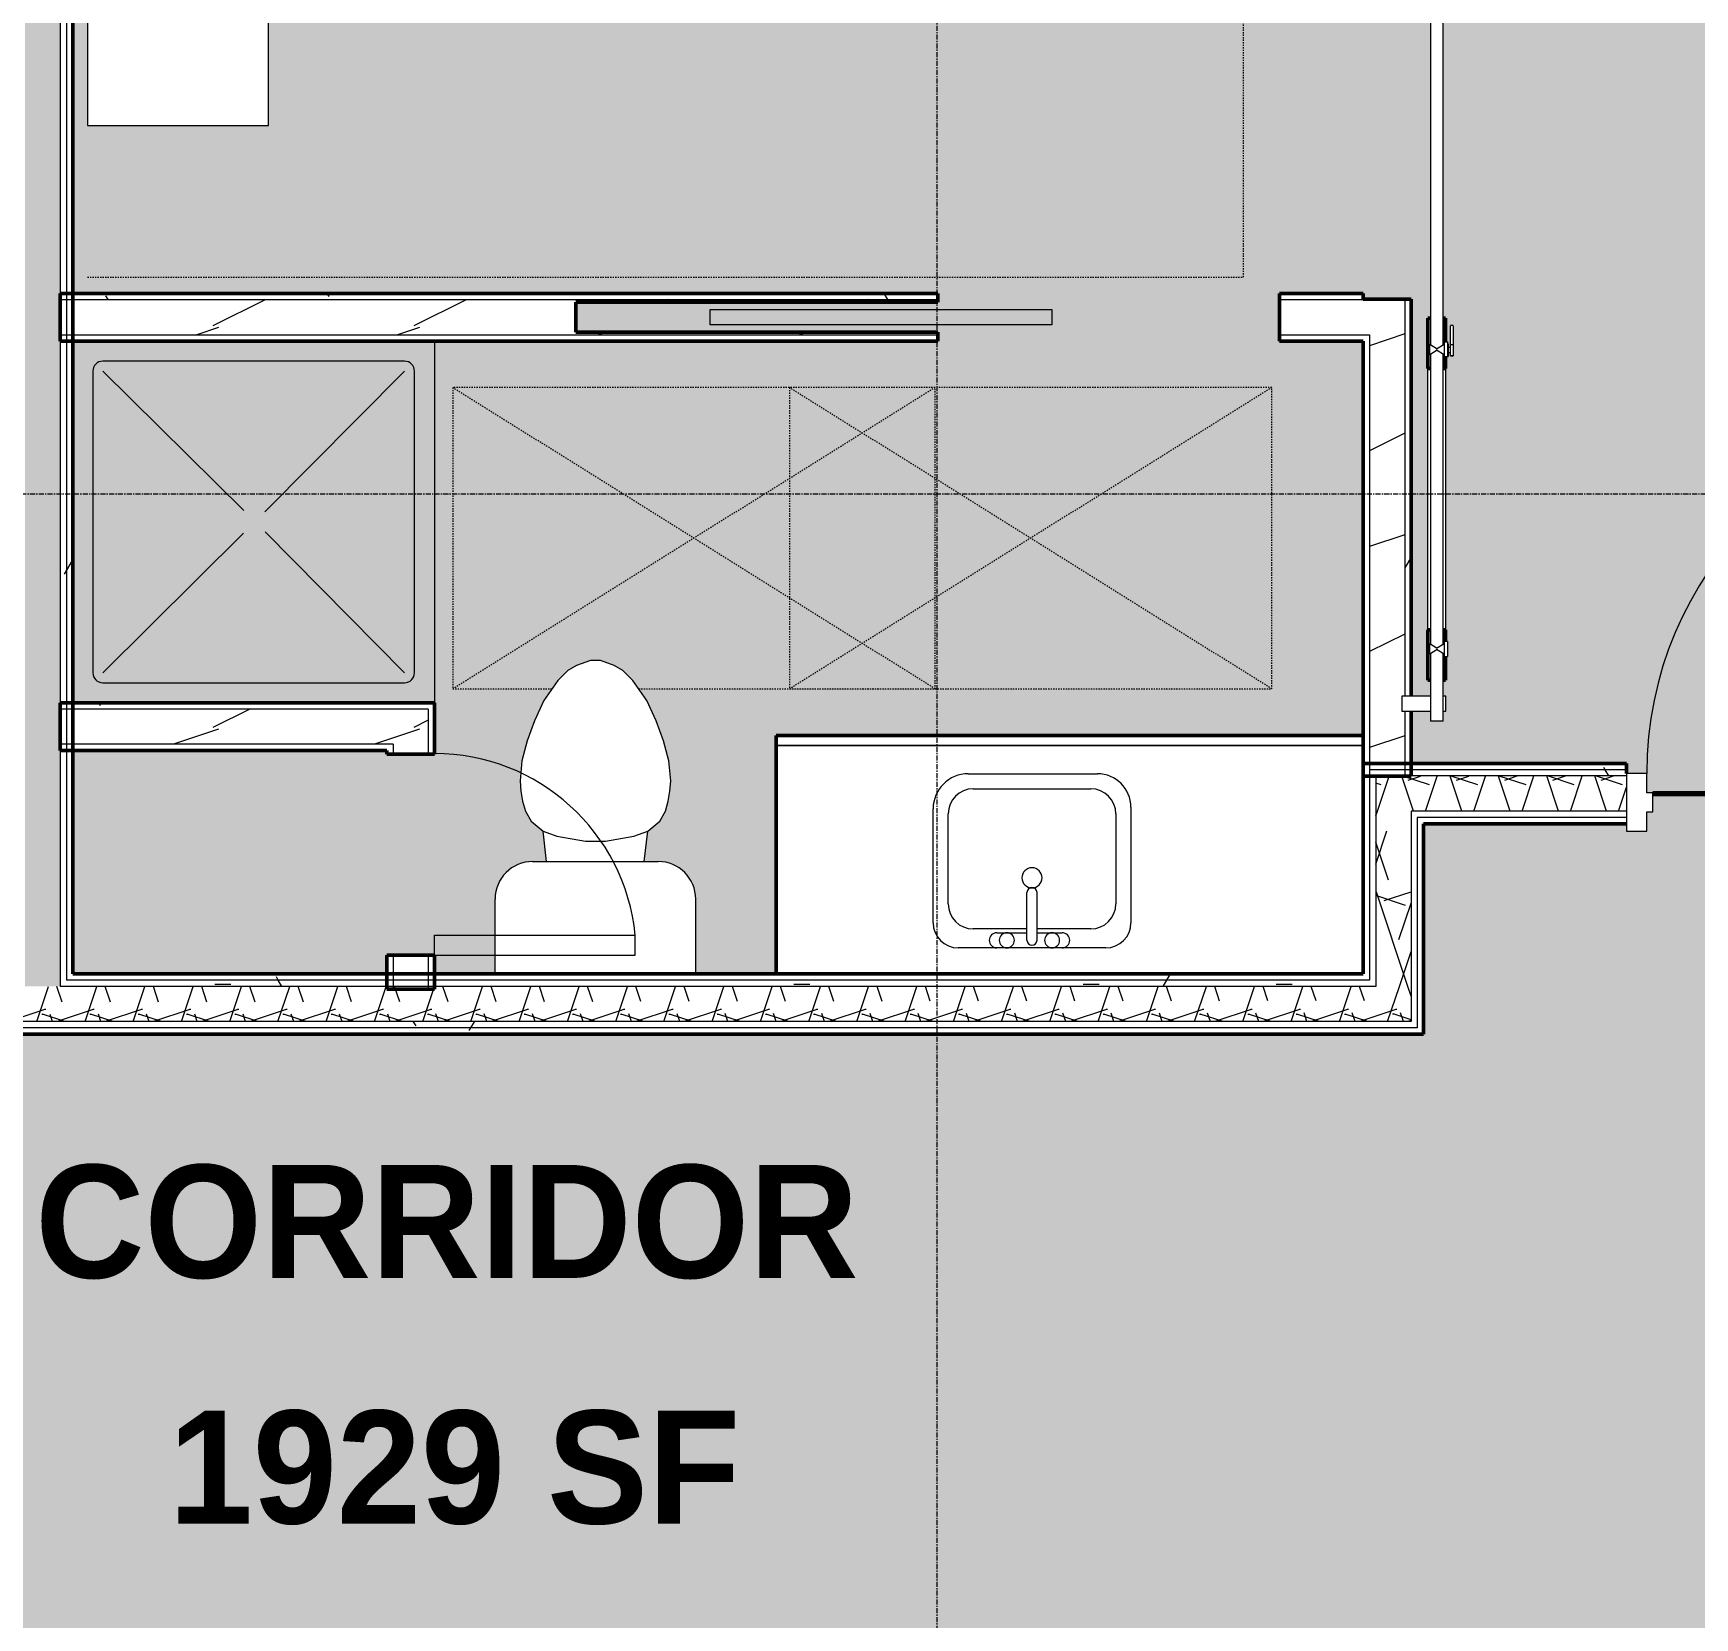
# Model space of a CAD drawing. Header units: inches. Extents: x -4292 to -464, y 9706 to 12474.
# Drawn here: x -2917.3 to -2751.9, y 10391.4 to 10549.1 of the extents above; entities that cross this region are included whole.
import ezdxf

# ---------------------------------------------------------------- set-up
doc = ezdxf.new("R2010")
doc.units = ezdxf.units.IN
doc.header["$MEASUREMENT"] = 0
doc.linetypes.add('Dash', pattern=[0.25, 0.125, -0.125])
doc.linetypes.add('Grid Line 1_2_', pattern=[0.875, 0.5, -0.125, 0.125, -0.125])
for name, color, linetype, lineweight in [('A-AREA-2', 32, 'Continuous', 70), ('A-AREA-IDEN', 2, 'Continuous', 9), ('A-AREA-PATT-4', 254, 'Continuous', 9), ('A-DOOR-1', 7, 'Continuous', 9), ('A-DOOR-2', 90, 'Continuous', 20), ('A-DOOR-3', 50, 'Continuous', 13), ('A-DOOR-4', 250, 'Continuous', 50), ('A-DOOR-6', 31, 'Continuous', 9), ('A-DOOR-FRAM', 31, 'Continuous', 20), ('A-GENM-HDLN-1', 7, 'Dash', 9), ('A-WALL', 113, 'Continuous', 13), ('A-WALL-2', 250, 'Continuous', 50), ('A-WALL-3', 50, 'Continuous', 13), ('A-WALL-PATT-1', 7, 'Continuous', 9), ('A-WALL-PATT-2', 8, 'Continuous', 9), ('A-WALL-PATT-5', 111, 'Continuous', 9), ('I-FURN-1', 7, 'Continuous', 9), ('I-FURN-HDLN-1', 7, 'Dash', 9), ('I-WALL-1', 2, 'Continuous', 50), ('P-SANR-FIXT-1', 7, 'Continuous', 9), ('Q-CASE-1', 250, 'Continuous', 50), ('Q-CASE-2', 7, 'Continuous', 9), ('S-GRID-1', 1, 'Grid Line 1_2_', 9)]:
    doc.layers.add(name, color=color, linetype=linetype, lineweight=lineweight)
doc.layers.add('A-AREA-PATT-6', color=254, linetype='Continuous', lineweight=9, transparency=1)
doc.styles.add('Century Gothic_B', font='GOTHICB.TTF', dxfattribs={"height": 11.25})
pattern_1 = [(0, (0, 0), (38.4, 9.6), [1.584, -27.216, 1.584, -27.216, -153.6]), (0, (0, 0), (38.4, 9.6), [-57.6, 1.584, -56.016, 1.584, -27.216, -67.2]), (0, (0, 0), (38.4, 9.6), [-144, 1.584, -17.616, 1.584, -46.416]), (120, (14.4, 4.8), (-27.513844, 28.4553755), [1.584, -27.216, 1.584, -27.216, -153.6]), (120, (14.4, 4.8), (-27.513844, 28.4553755), [-57.6, 1.584, -56.016, 1.584, -27.216, -67.2]), (120, (14.4, 4.8), (-27.513844, 28.4553755), [-144, 1.584, -17.616, 1.584, -46.416]), (240, (19.2, 24), (-10.886156, -38.0553755), [1.584, -27.216, 1.584, -27.216, -153.6]), (240, (19.2, 24), (-10.886156, -38.0553755), [-57.6, 1.584, -56.016, 1.584, -27.216, -67.2]), (240, (19.2, 24), (-10.886156, -38.0553755), [-144, 1.584, -17.616, 1.584, -46.416])]
pattern_2 = [(161.57, (0.6, 0.6), (-4.80033747, -0.00041462), [0, -34.152, 3.792, 0]), (18.43, (-0.6, 0.6), (-4.80033747, 0.00041462), [0, -34.152, 3.792, 0]), (108.43, (0.6, 0.6), (2.39913218, -12.00105099), [11.382, -26.562]), (71.57, (-0.6, 0.6), (2.39913218, 12.00105099), [11.382, -26.562])]
pattern_3 = [(216.87, (7.997, 19.992), (59.9755286, 39.9843071), [9.996, -89.964]), (206.565, (19.992, 13.994), (-19.991807, -19.992219), [22.352, -22.352]), (198.435, (19.992, 3.998), (-39.983821, -19.991955), [12.644, -50.576])]

msp = doc.modelspace()

# ---------------------------------------------------------------- hatches: boundary and pattern name
at = {"layer": 'A-AREA-PATT-4'}
h = msp.add_hatch(color=256, dxfattribs=at)
h.paths.add_polyline_path([(-2843.32, 10455.44), (-2843.31, 10479.16), (-2784.92, 10479.16), (-2784.92, 10518.42), (-2793.25, 10518.42), (-2793.25, 10523.17), (-2784.92, 10523.17), (-2784.92, 10522.58), (-2780.17, 10522.58), (-2780.17, 10483.08), (-2778.23, 10483.08), (-2778.23, 10484.69), (-2778.48, 10484.69), (-2778.48, 10520.69), (-2778.23, 10520.69), (-2778.23, 10559.08), (-2780.17, 10559.08), (-2780.17, 10558.58), (-2784.92, 10558.58), (-2784.92, 10562.01), (-2793.25, 10562.01), (-2793.25, 10567.3), (-2794, 10567.3), (-2794, 10569.8), (-2793.25, 10569.8), (-2793.25, 10607.05), (-2791.87, 10607.05), (-2791.87, 10642.05), (-2793.25, 10642.05), (-2793.25, 10642.3), (-2794, 10642.3), (-2794, 10644.8), (-2913.32, 10644.8), (-2913.32, 10523.17), (-2827.25, 10523.17), (-2827.25, 10522.3), (-2863.25, 10522.3), (-2863.25, 10519.3), (-2827.25, 10519.3), (-2827.25, 10518.42), (-2913.32, 10518.42), (-2913.32, 10482.42), (-2877.32, 10482.42), (-2877.32, 10477.3), (-2882.07, 10477.3), (-2882.07, 10477.67), (-2913.32, 10477.67), (-2913.32, 10455.44), (-2882.07, 10455.44), (-2882.07, 10457.3), (-2877.32, 10457.3), (-2877.32, 10455.44), (-2871.3, 10455.44), (-2871.3, 10462.89), (-2871.17, 10463.85), (-2870.8, 10464.75), (-2870.21, 10465.52), (-2869.44, 10466.11), (-2868.54, 10466.49), (-2867.5, 10466.61), (-2866.19, 10466.61), (-2866.53, 10469.64), (-2867.72, 10470.64), (-2868.29, 10471.64), (-2868.65, 10473.15), (-2868.74, 10473.64), (-2868.82, 10474.64), (-2868.65, 10476.63), (-2868.11, 10478.64), (-2867.38, 10480.64), (-2866.45, 10482.64), (-2865.06, 10484.64), (-2864.06, 10485.64), (-2863.2, 10486.14), (-2861.82, 10486.64), (-2860.82, 10486.64), (-2859.45, 10486.14), (-2858.58, 10485.64), (-2857.58, 10484.64), (-2856.11, 10482.46), (-2855.26, 10480.64), (-2854.54, 10478.64), (-2854, 10476.63), (-2853.82, 10474.64), (-2854, 10473.15), (-2854.09, 10472.64), (-2854.36, 10471.64), (-2854.92, 10470.64), (-2856.11, 10469.64), (-2856.46, 10466.61), (-2855.07, 10466.61), (-2854.11, 10466.49), (-2853.21, 10466.11), (-2852.44, 10465.52), (-2851.85, 10464.75), (-2851.47, 10463.85), (-2851.35, 10462.57), (-2851.35, 10455.44), (-2843.9, 10455.44)], flags=0)
h.paths.add_polyline_path([(-2720.72, 10475.39), (-2722.47, 10475.39), (-2722.47, 10511.39), (-2720.72, 10511.39), (-2720.72, 10475.76)], flags=0)
h.paths.add_polyline_path([(-2756.1, 10473.39), (-2721.35, 10473.39), (-2721.35, 10473.45), (-2720.72, 10473.45), (-2720.72, 10475.39), (-2718.72, 10475.39), (-2718.72, 10476.39), (-2717.72, 10476.39), (-2717.72, 10727.77), (-2733.85, 10727.77), (-2733.85, 10745.77), (-2729.85, 10745.77), (-2729.85, 10781.77), (-2733.85, 10781.77), (-2733.85, 10799.77), (-2717.72, 10799.77), (-2717.72, 10809.64), (-2718.67, 10809.64), (-2718.67, 10814.39), (-2717.72, 10814.39), (-2717.72, 10843.51), (-2714.91, 10843.51), (-2714.91, 10846.39), (-2752.94, 10846.39), (-2752.94, 10842.54), (-2749.97, 10842.54), (-2749.97, 10814.39), (-2748.67, 10814.39), (-2748.67, 10809.64), (-2754.72, 10809.64), (-2754.72, 10842.51), (-2881.82, 10842.51), (-2881.82, 10841.2), (-2886.57, 10841.2), (-2886.57, 10842.51), (-2913.32, 10842.51), (-2913.32, 10810.57), (-2886.57, 10810.57), (-2886.57, 10811.2), (-2881.82, 10811.2), (-2881.82, 10805.82), (-2889.32, 10805.82), (-2889.32, 10673.55), (-2832.66, 10673.55), (-2832.64, 10673.91), (-2832.61, 10673.99), (-2832.47, 10674.05), (-2831.57, 10674.07), (-2831.57, 10674.3), (-2828.95, 10674.3), (-2828.95, 10674.55), (-2828.36, 10674.55), (-2828.36, 10674.3), (-2827.77, 10674.3), (-2827.77, 10674.55), (-2827.18, 10674.55), (-2827.18, 10674.3), (-2826.59, 10674.3), (-2826.59, 10674.55), (-2826, 10674.55), (-2826, 10674.3), (-2825.4, 10674.3), (-2825.4, 10674.55), (-2824.81, 10674.55), (-2824.81, 10674.3), (-2815.42, 10674.3), (-2815.42, 10674.55), (-2813.52, 10674.55), (-2813.52, 10674.3), (-2809.76, 10674.3), (-2809.76, 10674.05), (-2808.86, 10674.05), (-2808.66, 10673.86), (-2808.66, 10673.55), (-2800.22, 10673.55), (-2800.22, 10681.55), (-2764.47, 10681.55), (-2764.47, 10673.55), (-2759.72, 10673.55), (-2759.72, 10562.01), (-2780.17, 10562.01), (-2780.17, 10560.58), (-2778.23, 10560.58), (-2778.2, 10561.58), (-2776.98, 10561.58), (-2776.98, 10560.58), (-2776.7, 10560.58), (-2776.7, 10559.08), (-2776.98, 10559.08), (-2776.98, 10520.69), (-2776.73, 10520.69), (-2776.73, 10518.35), (-2776.55, 10518.35), (-2776.55, 10518.07), (-2776.48, 10518.01), (-2776.48, 10517.69), (-2776.23, 10517.74), (-2776.23, 10519.94), (-2775.98, 10519.89), (-2775.98, 10516.95), (-2776.23, 10517), (-2776.23, 10517.34), (-2776.48, 10517.34), (-2776.48, 10516.96), (-2776.55, 10516.96), (-2776.55, 10516.85), (-2776.73, 10516.85), (-2776.73, 10488.52), (-2776.55, 10488.52), (-2776.55, 10487.02), (-2776.73, 10487.02), (-2776.73, 10484.69), (-2776.98, 10484.69), (-2776.98, 10483.08), (-2776.7, 10483.08), (-2776.73, 10481.58), (-2776.98, 10481.58), (-2777, 10480.58), (-2778.23, 10480.58), (-2778.23, 10481.58), (-2780.17, 10481.58), (-2780.17, 10476.39), (-2758.72, 10476.39), (-2758.72, 10475.39), (-2756.72, 10475.39), (-2756.72, 10473.45), (-2756.1, 10473.45)], flags=0)
h.paths.add_polyline_path([(-2911.85, 10539.87), (-2911.85, 10557.87), (-2893.85, 10557.87), (-2893.85, 10539.87), (-2898.44, 10539.87)], flags=0)
h.paths.add_polyline_path([(-2879.43, 10560.8), (-2911.85, 10560.8), (-2911.85, 10620.8), (-2832.85, 10620.8), (-2832.85, 10560.8)], flags=0)
h.paths.add_polyline_path([(-2774.4, 10566.76), (-2764.47, 10566.76), (-2764.47, 10644.8), (-2787.75, 10644.8), (-2787.75, 10642.3), (-2788.5, 10642.3), (-2788.5, 10642.05), (-2790.5, 10642.05), (-2790.5, 10605.05), (-2791.87, 10605.05), (-2791.87, 10570.05), (-2788.5, 10570.05), (-2788.5, 10569.8), (-2787.75, 10569.8), (-2787.75, 10567.3), (-2788.5, 10567.3), (-2788.5, 10566.76), (-2780.8, 10566.76)], flags=0)
h.paths.add_polyline_path([(-2898.44, 10623.8), (-2911.85, 10623.8), (-2911.85, 10641.8), (-2893.85, 10641.8), (-2893.85, 10623.8)], flags=0)
h.paths.add_polyline_path([(-2788.18, 10649.55), (-2764.47, 10649.55), (-2764.47, 10651.55), (-2800.22, 10651.55), (-2800.22, 10649.55), (-2792.62, 10649.55)], flags=0)
h.paths.add_polyline_path([(-2820.85, 10718.26), (-2824.85, 10718.26), (-2824.85, 10802.26), (-2789.85, 10802.26), (-2789.85, 10796.26), (-2788.85, 10796.26), (-2788.85, 10724.26), (-2789.85, 10724.26), (-2789.85, 10718.26), (-2817.35, 10718.26)], flags=0)
h.paths.add_polyline_path([(-2743.85, 10733.26), (-2773.85, 10733.26), (-2773.85, 10793.26), (-2743.85, 10793.26), (-2743.85, 10744.77)], flags=0)
h.paths.add_polyline_path([(-2885.95, 10814.2), (-2911.73, 10814.2), (-2911.73, 10839.2), (-2885.73, 10839.2), (-2885.73, 10814.2)], flags=0)
h.paths.add_polyline_path([(-2738.17, 10815.79), (-2738.42, 10815.79), (-2738.42, 10816.29), (-2747.92, 10816.29), (-2747.92, 10841.54), (-2719.92, 10841.54), (-2719.92, 10816.29), (-2720.94, 10816.29), (-2720.97, 10815.79), (-2721.66, 10815.79), (-2721.66, 10816.29), (-2737.93, 10816.29), (-2737.96, 10815.79), (-2738.11, 10815.79)], flags=0)
at = {"layer": 'A-AREA-PATT-6'}
h = msp.add_hatch(color=256, dxfattribs=at)
h.paths.add_polyline_path([(-2573.72, 10267.78), (-2609.72, 10267.78), (-2609.72, 10269.53), (-2573.72, 10269.53)], flags=0)
h.paths.add_polyline_path([(-2573.72, 11759), (-2609.72, 11759), (-2609.72, 11760.75), (-2573.72, 11760.75)], flags=0)
h.paths.add_polyline_path([(-2622.79, 10240.18), (-2589.26, 10240.18), (-2589.26, 10240.74), (-2587.26, 10240.74), (-2587.26, 10246.36), (-2573.72, 10246.36), (-2573.72, 10267.78), (-2571.97, 10267.78), (-2571.97, 10268.4), (-2570.72, 10268.4), (-2570.72, 10339.15), (-2571.97, 10339.15), (-2571.97, 10339.78), (-2573.72, 10339.78), (-2573.72, 10364.19), (-2493.57, 10364.19), (-2481.15, 10376.61), (-2481.68, 10377.14), (-2480.27, 10378.56), (-2478.9, 10377.19), (-2478.45, 10377.63), (-2477.17, 10376.35), (-2452.6, 10400.92), (-2453.88, 10402.2), (-2453.44, 10402.64), (-2454.81, 10404.01), (-2453.4, 10405.43), (-2452.87, 10404.9), (-2442.44, 10415.33), (-2453.18, 10426.07), (-2453.71, 10425.54), (-2455.12, 10426.95), (-2453.75, 10428.32), (-2454.2, 10428.76), (-2452.91, 10430.05), (-2477.49, 10454.62), (-2478.77, 10453.34), (-2479.21, 10453.78), (-2480.58, 10452.41), (-2481.99, 10453.82), (-2481.46, 10454.35), (-2490.13, 10463.01), (-2503.97, 10449.16), (-2508.22, 10449.16), (-2513.12, 10444.26), (-2513.12, 10449.16), (-2650.52, 10449.16), (-2650.52, 10470.39), (-2670.72, 10470.39), (-2670.72, 10469.64), (-2672.72, 10469.64), (-2672.72, 10471.58), (-2673.35, 10471.58), (-2673.35, 10473.39), (-2708.1, 10473.39), (-2708.1, 10471.58), (-2708.72, 10471.58), (-2708.72, 10469.64), (-2710.72, 10469.64), (-2710.72, 10470.39), (-2718.72, 10470.39), (-2718.72, 10469.64), (-2720.72, 10469.64), (-2720.72, 10471.58), (-2721.35, 10471.58), (-2721.35, 10473.39), (-2756.1, 10473.39), (-2756.1, 10471.58), (-2756.72, 10471.58), (-2756.72, 10469.64), (-2758.72, 10469.64), (-2758.72, 10470.39), (-2778.92, 10470.39), (-2778.92, 10449.44), (-3015.32, 10449.44), (-3015.32, 10470.39), (-3016.32, 10470.39), (-3016.32, 10470.64), (-3018.32, 10470.64), (-3018.32, 10472.58), (-3018.95, 10472.58), (-3018.95, 10473.39), (-3053.7, 10473.39), (-3053.7, 10472.58), (-3054.32, 10472.58), (-3054.32, 10470.64), (-3056.32, 10470.64), (-3056.32, 10470.39), (-3076.52, 10470.39), (-3076.52, 10449.44), (-3207.32, 10449.44), (-3207.32, 10470.39), (-3227.52, 10470.39), (-3227.52, 10470.64), (-3229.52, 10470.64), (-3229.52, 10472.58), (-3230.15, 10472.58), (-3230.15, 10473.39), (-3264.9, 10473.39), (-3264.9, 10472.58), (-3265.52, 10472.58), (-3265.52, 10470.64), (-3267.52, 10470.64), (-3267.52, 10470.39), (-3268.52, 10470.39), (-3268.52, 10449.16), (-3408.92, 10449.16), (-3408.92, 10851.39), (-3408.24, 10851.39), (-3408.24, 10852.89), (-3405.49, 10852.89), (-3405.49, 10869.57), (-3408.24, 10869.57), (-3408.24, 10871.07), (-3405.49, 10871.07), (-3405.49, 10889.26), (-3408.24, 10889.26), (-3408.24, 10890.76), (-3405.49, 10890.76), (-3405.49, 10908.94), (-3408.24, 10908.94), (-3408.24, 10910.44), (-3405.49, 10910.44), (-3405.49, 10928.62), (-3408.24, 10928.62), (-3408.24, 10930.12), (-3405.49, 10930.12), (-3405.49, 10948.31), (-3408.24, 10948.31), (-3408.24, 10949.81), (-3405.49, 10949.81), (-3405.49, 10967.99), (-3408.24, 10967.99), (-3408.24, 10969.49), (-3405.49, 10969.49), (-3405.49, 10987.67), (-3408.24, 10987.67), (-3408.24, 10989.17), (-3405.49, 10989.17), (-3405.49, 11007.36), (-3408.24, 11007.36), (-3408.24, 11008.86), (-3405.49, 11008.86), (-3405.49, 11027.04), (-3408.24, 11027.04), (-3408.24, 11028.54), (-3405.49, 11028.54), (-3405.49, 11046.73), (-3408.24, 11046.73), (-3408.24, 11048.23), (-3405.49, 11048.23), (-3405.49, 11066.41), (-3408.24, 11066.41), (-3408.24, 11067.91), (-3405.49, 11067.91), (-3405.49, 11086.29), (-3408.24, 11086.29), (-3408.24, 11087.79), (-3408.92, 11087.79), (-3408.92, 11649.61), (-3268.52, 11649.61), (-3268.52, 11628.39), (-3267.52, 11628.39), (-3267.52, 11628.14), (-3265.52, 11628.14), (-3265.52, 11626.2), (-3264.9, 11626.2), (-3264.9, 11625.39), (-3230.15, 11625.39), (-3230.15, 11626.2), (-3229.52, 11626.2), (-3229.52, 11628.14), (-3227.52, 11628.14), (-3227.52, 11628.39), (-3207.32, 11628.39), (-3207.32, 11649.34), (-3076.52, 11649.34), (-3076.52, 11628.39), (-3056.32, 11628.39), (-3056.32, 11628.14), (-3054.32, 11628.14), (-3054.32, 11626.2), (-3053.7, 11626.2), (-3053.7, 11625.39), (-3018.95, 11625.39), (-3018.95, 11626.2), (-3018.32, 11626.2), (-3018.32, 11628.14), (-3016.32, 11628.14), (-3016.32, 11628.39), (-3015.32, 11628.39), (-3015.32, 11649.34), (-2778.92, 11649.34), (-2778.92, 11628.39), (-2758.72, 11628.39), (-2758.72, 11629.14), (-2756.72, 11629.14), (-2756.72, 11627.2), (-2756.1, 11627.2), (-2756.1, 11625.39), (-2721.35, 11625.39), (-2721.35, 11627.2), (-2720.72, 11627.2), (-2720.72, 11629.14), (-2718.72, 11629.14), (-2718.72, 11628.39), (-2710.72, 11628.39), (-2710.72, 11629.14), (-2708.72, 11629.14), (-2708.72, 11627.2), (-2708.1, 11627.2), (-2708.1, 11625.39), (-2673.35, 11625.39), (-2673.35, 11627.2), (-2672.72, 11627.2), (-2672.72, 11629.14), (-2670.72, 11629.14), (-2670.72, 11628.39), (-2650.52, 11628.39), (-2650.52, 11649.61), (-2513.12, 11649.61), (-2513.12, 11654.52), (-2508.22, 11649.61), (-2503.97, 11649.61), (-2490.13, 11635.76), (-2481.46, 11644.43), (-2481.99, 11644.96), (-2480.58, 11646.37), (-2479.21, 11645), (-2478.77, 11645.44), (-2477.49, 11644.16), (-2452.91, 11668.73), (-2454.2, 11670.02), (-2453.75, 11670.46), (-2455.12, 11671.83), (-2453.71, 11673.24), (-2453.18, 11672.71), (-2442.44, 11683.45), (-2452.87, 11693.88), (-2453.4, 11693.35), (-2454.81, 11694.77), (-2453.44, 11696.14), (-2453.88, 11696.58), (-2452.6, 11697.86), (-2477.17, 11722.43), (-2478.45, 11721.15), (-2478.9, 11721.59), (-2480.27, 11720.22), (-2481.68, 11721.64), (-2481.15, 11722.17), (-2493.57, 11734.59), (-2573.72, 11734.59), (-2573.72, 11759), (-2571.97, 11759), (-2571.97, 11759.63), (-2570.72, 11759.63), (-2570.72, 11830.38), (-2571.97, 11830.38), (-2571.97, 11831), (-2573.72, 11831), (-2573.72, 11852.41), (-2587.26, 11852.41), (-2587.26, 11858.04), (-2589.26, 11858.04), (-2589.26, 11858.6), (-2625.26, 11858.6), (-2625.26, 11858.04), (-2627.26, 11858.04), (-2627.26, 11852.41), (-2634.92, 11852.41), (-2634.92, 11716.64), (-2736.7, 11716.64), (-2736.7, 11737.59), (-2737.7, 11737.59), (-2737.7, 11737.84), (-2739.7, 11737.84), (-2739.7, 11739.78), (-2740.32, 11739.78), (-2740.32, 11740.59), (-2775.07, 11740.59), (-2775.07, 11739.78), (-2775.7, 11739.78), (-2775.7, 11737.84), (-2777.7, 11737.84), (-2777.7, 11737.59), (-2797.9, 11737.59), (-2797.9, 11716.64), (-3072.92, 11716.64), (-3072.92, 11737.59), (-3093.12, 11737.59), (-3093.12, 11736.84), (-3095.12, 11736.84), (-3095.12, 11738.78), (-3095.75, 11738.78), (-3095.75, 11740.59), (-3130.5, 11740.59), (-3130.5, 11738.78), (-3131.12, 11738.78), (-3131.12, 11736.84), (-3133.12, 11736.84), (-3133.12, 11737.59), (-3141.12, 11737.59), (-3141.12, 11736.84), (-3143.12, 11736.84), (-3143.12, 11738.78), (-3143.75, 11738.78), (-3143.75, 11740.59), (-3178.5, 11740.59), (-3178.5, 11738.78), (-3179.12, 11738.78), (-3179.12, 11736.84), (-3181.12, 11736.84), (-3181.12, 11737.59), (-3201.32, 11737.59), (-3201.32, 11716.64), (-3418.52, 11716.64), (-3418.52, 11747.19), (-3455.52, 11747.19), (-3455.52, 11746.44), (-3457.52, 11746.44), (-3457.52, 11748.38), (-3458.15, 11748.38), (-3458.15, 11750.19), (-3492.9, 11750.19), (-3492.9, 11748.38), (-3493.52, 11748.38), (-3493.52, 11746.44), (-3495.52, 11746.44), (-3495.52, 11747.19), (-3498.92, 11747.19), (-3498.92, 11726.99), (-3499.17, 11726.99), (-3499.17, 11724.99), (-3501.11, 11724.99), (-3501.11, 11724.36), (-3501.92, 11724.36), (-3501.92, 11689.61), (-3501.11, 11689.61), (-3501.11, 11688.99), (-3499.17, 11688.99), (-3499.17, 11686.99), (-3498.92, 11686.99), (-3498.92, 11685.99), (-3477.97, 11685.99), (-3477.97, 11551.36), (-3479.87, 11551.36), (-3479.87, 11515.24), (-3486.06, 11515.24), (-3486.06, 11466.74), (-3479.87, 11466.74), (-3479.87, 11430.61), (-3607, 11430.61), (-3607, 11436.24), (-3609, 11436.24), (-3609, 11436.8), (-3645, 11436.8), (-3645, 11436.24), (-3647, 11436.24), (-3647, 11430.61), (-3662.12, 11430.61), (-3662.12, 11378.79), (-3652.72, 11378.79), (-3652.72, 11379.54), (-3650.72, 11379.54), (-3650.72, 11377.6), (-3650.1, 11377.6), (-3650.1, 11375.79), (-3615.35, 11375.79), (-3615.35, 11377.6), (-3614.72, 11377.6), (-3614.72, 11379.54), (-3612.72, 11379.54), (-3612.72, 11378.79), (-3477.97, 11378.79), (-3477.97, 11027.19), (-3498.92, 11027.19), (-3498.92, 11006.99), (-3499.17, 11006.99), (-3499.17, 11004.99), (-3501.11, 11004.99), (-3501.11, 11004.36), (-3501.92, 11004.36), (-3501.92, 10969.61), (-3501.11, 10969.61), (-3501.11, 10968.99), (-3499.17, 10968.99), (-3499.17, 10966.99), (-3498.92, 10966.99), (-3498.92, 10965.99), (-3477.97, 10965.99), (-3477.97, 10710.39), (-3498.92, 10710.39), (-3498.92, 10709.39), (-3499.17, 10709.39), (-3499.17, 10707.39), (-3501.11, 10707.39), (-3501.11, 10706.76), (-3501.92, 10706.76), (-3501.92, 10672.01), (-3501.11, 10672.01), (-3501.11, 10671.39), (-3499.17, 10671.39), (-3499.17, 10669.39), (-3498.92, 10669.39), (-3498.92, 10649.19), (-3477.97, 10649.19), (-3477.97, 10412.79), (-3498.92, 10412.79), (-3498.92, 10392.59), (-3499.17, 10392.59), (-3499.17, 10390.59), (-3501.11, 10390.59), (-3501.11, 10389.96), (-3501.92, 10389.96), (-3501.92, 10355.21), (-3501.11, 10355.21), (-3501.11, 10354.59), (-3499.17, 10354.59), (-3499.17, 10352.59), (-3498.92, 10352.59), (-3498.92, 10351.59), (-3496.92, 10351.59), (-3496.92, 10352.34), (-3494.92, 10352.34), (-3494.92, 10350.4), (-3494.3, 10350.4), (-3494.3, 10348.59), (-3459.55, 10348.59), (-3459.55, 10350.4), (-3458.92, 10350.4), (-3458.92, 10352.34), (-3456.92, 10352.34), (-3456.92, 10351.59), (-3418.52, 10351.59), (-3418.52, 10382.14), (-3201.32, 10382.14), (-3201.32, 10361.19), (-3181.12, 10361.19), (-3181.12, 10361.94), (-3179.12, 10361.94), (-3179.12, 10360), (-3178.5, 10360), (-3178.5, 10358.19), (-3143.75, 10358.19), (-3143.75, 10360), (-3143.12, 10360), (-3143.12, 10361.94), (-3141.12, 10361.94), (-3141.12, 10361.19), (-3133.12, 10361.19), (-3133.12, 10361.94), (-3131.12, 10361.94), (-3131.12, 10360), (-3130.5, 10360), (-3130.5, 10358.19), (-3095.75, 10358.19), (-3095.75, 10360), (-3095.12, 10360), (-3095.12, 10361.94), (-3093.12, 10361.94), (-3093.12, 10361.19), (-3072.92, 10361.19), (-3072.92, 10382.14), (-2797.9, 10382.14), (-2797.9, 10361.19), (-2777.7, 10361.19), (-2777.7, 10360.94), (-2775.7, 10360.94), (-2775.7, 10359), (-2775.07, 10359), (-2775.07, 10358.19), (-2740.32, 10358.19), (-2740.32, 10359), (-2739.7, 10359), (-2739.7, 10360.94), (-2737.7, 10360.94), (-2737.7, 10361.19), (-2736.7, 10361.19), (-2736.7, 10382.14), (-2634.92, 10382.14), (-2634.92, 10246.36), (-2637.92, 10246.36), (-2637.92, 10240.18), (-2634.51, 10240.18), (-2634.49, 10246.36), (-2627.26, 10246.36), (-2627.26, 10240.74), (-2625.26, 10240.74), (-2625.26, 10240.18)], flags=0)
h.paths.add_polyline_path([(-2609.72, 10338.03), (-2609.72, 10339.78), (-2573.72, 10339.78), (-2573.72, 10338.03), (-2595.23, 10338.03)], flags=0)
h.paths.add_polyline_path([(-2573.72, 11829.25), (-2609.72, 11829.25), (-2609.72, 11831), (-2573.72, 11831)], flags=0)
at = {"layer": 'A-WALL-PATT-1'}
h = msp.add_hatch(dxfattribs=at)
h.set_pattern_fill('FP_1', color=256, style=0, pattern_type=2)
h.set_pattern_definition(pattern_1)
h.paths.add_polyline_path([(-2780.8, 10475.14), (-2780.17, 10475.14), (-2780.17, 10481.58), (-2780.8, 10481.58), (-2780.8, 10475.14)], flags=0)
h.paths.add_polyline_path([(-2780.17, 10483.08), (-2780.17, 10522.58), (-2780.8, 10522.58), (-2780.8, 10483.08), (-2780.69, 10483.08)], flags=0)
h.paths.add_polyline_path([(-2780.8, 10558.58), (-2780.17, 10558.58), (-2780.17, 10559.08), (-2780.8, 10559.08)], flags=0)
h.paths.add_polyline_path([(-2780.8, 10560.58), (-2780.17, 10560.58), (-2780.17, 10562.01), (-2780.8, 10562.01), (-2780.8, 10561.58)], flags=0)
h = msp.add_hatch(dxfattribs=at)
h.set_pattern_fill('FP_1', color=256, style=0, pattern_type=2)
h.set_pattern_definition(pattern_1)
h.paths.add_polyline_path([(-2788.18, 10522.55), (-2784.92, 10522.58), (-2784.92, 10523.17), (-2793.25, 10523.17), (-2793.25, 10522.55)], flags=0)
h.paths.add_polyline_path([(-2827.25, 10522.55), (-2827.25, 10523.17), (-2913.32, 10523.16), (-2913.32, 10522.55), (-2843.31, 10522.55)], flags=0)
h = msp.add_hatch(dxfattribs=at)
h.set_pattern_fill('FP_1', color=256, style=0, pattern_type=2)
h.set_pattern_definition(pattern_1)
h.paths.add_polyline_path([(-2877.32, 10481.8), (-2877.32, 10482.42), (-2913.32, 10482.4), (-2913.32, 10481.8), (-2877.95, 10481.8)], flags=0)
at = {"layer": 'A-WALL-PATT-2'}
h = msp.add_hatch(dxfattribs=at)
h.set_pattern_fill('FP_2', color=256, style=0, pattern_type=2)
h.set_pattern_definition(pattern_3)
h.paths.add_polyline_path([(-2780.8, 10475.13), (-2780.8, 10481.58), (-2781.08, 10481.58), (-2781.08, 10483.08), (-2780.8, 10483.08), (-2780.8, 10522.58), (-2784.3, 10522.55), (-2784.3, 10475.13), (-2781.08, 10475.13)], flags=0)
h.paths.add_polyline_path([(-2784.3, 10558.58), (-2780.8, 10558.58), (-2780.8, 10559.08), (-2781.08, 10559.08), (-2781.08, 10560.58), (-2780.8, 10560.58), (-2780.8, 10562.63), (-2784.3, 10562.63), (-2784.3, 10562.01)], flags=0)
h = msp.add_hatch(dxfattribs=at)
h.set_pattern_fill('FP_2', color=256, style=0, pattern_type=2)
h.set_pattern_definition(pattern_3)
h.paths.add_polyline_path([(-2784.92, 10519.05), (-2784.3, 10519.09), (-2784.3, 10522.58), (-2793.25, 10522.55), (-2793.25, 10519.05), (-2788.18, 10519.05)], flags=0)
h.paths.add_polyline_path([(-2843.31, 10519.05), (-2827.25, 10519.05), (-2827.25, 10519.3), (-2863.25, 10519.3), (-2863.25, 10522.3), (-2827.25, 10522.3), (-2827.25, 10522.55), (-2913.32, 10522.54), (-2913.32, 10519.05), (-2847.59, 10519.05)], flags=0)
h = msp.add_hatch(dxfattribs=at)
h.set_pattern_fill('FP_2', color=256, style=0, pattern_type=2)
h.set_pattern_definition(pattern_3)
h.paths.add_polyline_path([(-2877.95, 10478.3), (-2877.95, 10481.8), (-2913.32, 10481.8), (-2913.32, 10478.3), (-2881.45, 10478.3)], flags=0)
at = {"layer": 'A-WALL-PATT-5'}
h = msp.add_hatch(dxfattribs=at)
h.set_pattern_fill('FP_66', color=256, style=0, pattern_type=2)
h.set_pattern_definition(pattern_2)
h.paths.add_polyline_path([(-2914.57, 10454.19), (-2914.57, 10843.41), (-2918.07, 10843.41), (-2918.07, 10454.19)], flags=0)
h = msp.add_hatch(dxfattribs=at)
h.set_pattern_fill('FP_1', color=256, style=0, pattern_type=2)
h.set_pattern_definition(pattern_1)
h.paths.add_polyline_path([(-2913.95, 10454.81), (-2913.95, 10645.43), (-2914.57, 10645.43), (-2914.57, 10454.81)], flags=0)
h.paths.add_polyline_path([(-2914.26, 10648.93), (-2913.95, 10648.93), (-2913.95, 10843.14), (-2914.57, 10843.14), (-2914.57, 10648.93)], flags=0)
h = msp.add_hatch(dxfattribs=at)
h.set_pattern_fill('FP_1', color=256, style=0, pattern_type=2)
h.set_pattern_definition(pattern_1)
h.paths.add_polyline_path([(-2913.32, 10455.44), (-2913.32, 10645.43), (-2913.95, 10645.43), (-2913.95, 10455.44)], flags=0)
h.paths.add_polyline_path([(-2913.32, 10648.93), (-2913.32, 10843.14), (-2913.95, 10843.14), (-2913.95, 10648.93)], flags=0)
h = msp.add_hatch(dxfattribs=at)
h.set_pattern_fill('FP_1', color=256, style=0, pattern_type=2)
h.set_pattern_definition(pattern_1)
h.paths.add_polyline_path([(-2774.4, 10475.76), (-2758.72, 10475.76), (-2758.72, 10476.39), (-2780.17, 10476.39), (-2780.17, 10475.76)], flags=0)
h.paths.add_polyline_path([(-2718.72, 10475.76), (-2717.1, 10475.76), (-2717.1, 10476.39), (-2718.72, 10476.39)], flags=0)
h.paths.add_polyline_path([(-2711.11, 10475.76), (-2710.72, 10475.76), (-2710.72, 10476.39), (-2712.35, 10476.39), (-2712.35, 10475.76), (-2711.72, 10475.76)], flags=0)
h.paths.add_polyline_path([(-2651.81, 10475.76), (-2649.27, 10475.76), (-2649.27, 10476.39), (-2670.72, 10476.39), (-2670.72, 10475.76), (-2664.14, 10475.76)], flags=0)
h = msp.add_hatch(dxfattribs=at)
h.set_pattern_fill('FP_66', color=256, style=0, pattern_type=2)
h.set_pattern_definition(pattern_2)
h.paths.add_polyline_path([(-2783.67, 10471.64), (-2758.72, 10471.64), (-2758.72, 10475.14), (-2783.67, 10475.13), (-2783.67, 10474.31)], flags=0)
h.paths.add_polyline_path([(-2718.72, 10471.64), (-2710.72, 10471.64), (-2710.72, 10475.14), (-2718.72, 10475.14), (-2718.72, 10473.45)], flags=0)
h.paths.add_polyline_path([(-2645.77, 10471.64), (-2645.78, 10475.13), (-2670.72, 10475.14), (-2670.72, 10471.64), (-2649.27, 10471.64)], flags=0)
h = msp.add_hatch(dxfattribs=at)
h.set_pattern_fill('FP_1', color=256, style=0, pattern_type=2)
h.set_pattern_definition(pattern_1)
h.paths.add_polyline_path([(-2774.4, 10475.14), (-2758.72, 10475.14), (-2758.72, 10475.76), (-2780.17, 10475.76), (-2780.17, 10475.14)], flags=0)
h.paths.add_polyline_path([(-2718.72, 10475.14), (-2716.47, 10475.14), (-2716.47, 10475.76), (-2718.72, 10475.76), (-2718.72, 10475.39)], flags=0)
h.paths.add_polyline_path([(-2712.35, 10475.14), (-2710.72, 10475.14), (-2710.72, 10475.76), (-2712.97, 10475.76), (-2712.97, 10475.14)], flags=0)
h.paths.add_polyline_path([(-2651.77, 10475.14), (-2649.27, 10475.14), (-2649.27, 10475.76), (-2670.72, 10475.76), (-2670.72, 10475.14), (-2664.14, 10475.14)], flags=0)
h = msp.add_hatch(dxfattribs=at)
h.set_pattern_fill('FP_66', color=256, style=0, pattern_type=2)
h.set_pattern_definition(pattern_2)
h.paths.add_polyline_path([(-2780.17, 10454.19), (-2780.17, 10471.64), (-2783.67, 10471.64), (-2783.67, 10454.19)], flags=0)
h = msp.add_hatch(dxfattribs=at)
h.set_pattern_fill('FP_1', color=256, style=0, pattern_type=2)
h.set_pattern_definition(pattern_1)
h.paths.add_polyline_path([(-2788.18, 10454.19), (-2783.67, 10454.19), (-2783.67, 10454.81), (-2914.57, 10454.81), (-2914.57, 10454.19), (-2798.13, 10454.19)], flags=0)
h.paths.add_polyline_path([(-2953.56, 10454.19), (-2918.07, 10454.19), (-2918.07, 10454.81), (-3010.57, 10454.81), (-3010.57, 10454.19), (-2973.57, 10454.19)], flags=0)
h = msp.add_hatch(dxfattribs=at)
h.set_pattern_fill('FP_1', color=256, style=0, pattern_type=2)
h.set_pattern_definition(pattern_1)
h.paths.add_polyline_path([(-2900.93, 10454.81), (-2784.3, 10454.81), (-2784.3, 10455.44), (-2913.95, 10455.44), (-2913.95, 10454.81), (-2913.32, 10454.81)], flags=0)
h.paths.add_polyline_path([(-3009.32, 10454.81), (-2918.7, 10454.81), (-2918.7, 10455.44), (-3009.95, 10455.44), (-3009.95, 10454.81)], flags=0)
h = msp.add_hatch(dxfattribs=at)
h.set_pattern_fill('FP_66', color=256, style=0, pattern_type=2)
h.set_pattern_definition(pattern_2)
h.paths.add_polyline_path([(-2795.46, 10450.69), (-2780.17, 10450.69), (-2780.17, 10454.19), (-3014.07, 10454.17), (-3014.07, 10450.69), (-2808.54, 10450.69)], flags=0)
h = msp.add_hatch(dxfattribs=at)
h.set_pattern_fill('FP_1', color=256, style=0, pattern_type=2)
h.set_pattern_definition(pattern_1)
h.paths.add_polyline_path([(-2788.18, 10449.44), (-2778.92, 10449.44), (-2778.92, 10450.06), (-3015.32, 10450.06), (-3015.32, 10449.44), (-2794.51, 10449.44)], flags=0)
h = msp.add_hatch(dxfattribs=at)
h.set_pattern_fill('FP_1', color=256, style=0, pattern_type=2)
h.set_pattern_definition(pattern_1)
h.paths.add_polyline_path([(-2788.18, 10450.06), (-2779.55, 10450.06), (-2779.55, 10450.69), (-3014.7, 10450.67), (-3014.7, 10450.06), (-2794.99, 10450.06)], flags=0)

# ---------------------------------------------------------------- linework, layer by layer
at = {"layer": 'A-AREA-2'}
msp.add_line((-2756.1, 10473.39), (-2721.35, 10473.39), dxfattribs=at)
at = {"layer": 'A-DOOR-1'}
for p, q in [((-2775.98, 10519.96), (-2776.23, 10519.96)), ((-2776.48, 10518.14), (-2776.55, 10518.14)), ((-2776.48, 10518.14), (-2776.48, 10517.89)), ((-2776.48, 10518.07), (-2776.48, 10518.14)), ((-2776.48, 10517.89), (-2776.48, 10517.14)), ((-2776.23, 10517.77), (-2776.48, 10517.77)), ((-2776.23, 10517.77), (-2776.48, 10517.77)), ((-2776.23, 10517.02), (-2776.23, 10518.09)), ((-2776.23, 10518.09), (-2775.98, 10518.09)), ((-2775.98, 10518.09), (-2775.98, 10517.02)), ((-2776.55, 10516.89), (-2776.48, 10516.89)), ((-2776.48, 10517.27), (-2776.23, 10517.27)), ((-2776.48, 10517.27), (-2776.23, 10517.27)), ((-2776.48, 10517.14), (-2776.48, 10516.89)), ((-2776.48, 10516.89), (-2776.48, 10516.96)), ((-2776.23, 10516.99), (-2775.98, 10516.99)), ((-2776.23, 10516.95), (-2775.98, 10516.95))]:
    msp.add_line(p, q, dxfattribs=at)
msp.add_arc((-2877.32, 10457.3), 20.07, 5.7201, 90, dxfattribs=at)
for points, knots in [([(-2776.23, 10518.09), (-2776.23, 10518.53), (-2776.23, 10518.95), (-2776.23, 10519.29), (-2776.23, 10519.61), (-2776.23, 10519.94), (-2776.23, 10519.97), (-2776.23, 10519.95), (-2776.23, 10519.95)], [-0.722227, -0.722227, -0.722227, -0.722227, -0.6854273, -0.6485379, -0.6054888, -0.5563887, -0.4969616, -0.4885654, -0.4885654, -0.4885654, -0.4885654]), ([(-2775.98, 10519.95), (-2775.98, 10519.95), (-2775.98, 10519.97), (-2775.98, 10519.94), (-2775.98, 10519.61), (-2775.98, 10519.29), (-2775.98, 10518.95), (-2775.98, 10518.53), (-2775.98, 10518.09)], [0.4885654, 0.4885654, 0.4885654, 0.4885654, 0.4969616, 0.5563887, 0.6054888, 0.6485379, 0.6854273, 0.722227, 0.722227, 0.722227, 0.722227])]:
    msp.add_open_spline(points, degree=3, knots=knots, dxfattribs=at)
for points in [[(-2776.23, 10516.95), (-2776.23, 10516.97), (-2776.23, 10516.98), (-2776.23, 10517)], [(-2775.98, 10517), (-2775.98, 10516.98), (-2775.98, 10516.97), (-2775.98, 10516.95)]]:
    msp.add_open_spline(points, degree=3, dxfattribs=at)
at = {"layer": 'A-DOOR-2'}
for p, q in [((-2849.91, 10520.05), (-2849.91, 10521.55)), ((-2849.91, 10521.55), (-2815.91, 10521.55)), ((-2815.91, 10521.55), (-2815.91, 10520.05)), ((-2815.91, 10520.05), (-2849.91, 10520.05)), ((-2877.32, 10459.3), (-2857.36, 10459.3)), ((-2877.32, 10457.3), (-2877.32, 10459.3)), ((-2857.36, 10457.3), (-2857.36, 10459.3)), ((-2877.32, 10457.3), (-2857.36, 10457.3))]:
    msp.add_line(p, q, dxfattribs=at)
at = {"layer": 'A-DOOR-3'}
for p, q in [((-2778.23, 10561.58), (-2778.23, 10518.03)), ((-2776.98, 10518.02), (-2776.98, 10561.58)), ((-2777.56, 10517.61), (-2778.31, 10518.08)), ((-2778.31, 10517.58), (-2778.31, 10518.08)), ((-2778.31, 10517.08), (-2778.31, 10517.58)), ((-2778.31, 10517.08), (-2777.56, 10517.55)), ((-2776.87, 10518.08), (-2777.62, 10517.61)), ((-2777.62, 10517.55), (-2776.87, 10517.08)), ((-2776.87, 10518.35), (-2776.55, 10518.35)), ((-2776.87, 10518.35), (-2776.87, 10516.85)), ((-2776.55, 10518.35), (-2776.55, 10516.85)), ((-2778.23, 10517.14), (-2778.23, 10488.24)), ((-2776.98, 10488.23), (-2776.98, 10517.15)), ((-2776.55, 10516.85), (-2776.87, 10516.85)), ((-2778.48, 10489.69), (-2778.48, 10515.69)), ((-2776.73, 10515.69), (-2776.73, 10489.69)), ((-2777.56, 10487.82), (-2778.31, 10488.29)), ((-2778.31, 10487.79), (-2778.31, 10488.29)), ((-2778.31, 10487.29), (-2778.31, 10487.79)), ((-2778.31, 10487.29), (-2777.56, 10487.76)), ((-2776.87, 10488.29), (-2777.62, 10487.82)), ((-2777.62, 10487.76), (-2776.87, 10487.29)), ((-2776.55, 10488.52), (-2776.87, 10488.52)), ((-2776.87, 10488.52), (-2776.87, 10487.02)), ((-2776.55, 10488.52), (-2776.55, 10487.02)), ((-2778.23, 10487.35), (-2778.23, 10480.58)), ((-2776.98, 10480.58), (-2776.98, 10487.35)), ((-2776.87, 10487.02), (-2776.55, 10487.02)), ((-2778.23, 10483.08), (-2781.08, 10483.08)), ((-2781.08, 10483.08), (-2781.08, 10481.58)), ((-2776.7, 10483.08), (-2776.98, 10483.08)), ((-2776.7, 10481.58), (-2776.7, 10483.08)), ((-2781.08, 10481.58), (-2778.23, 10481.58)), ((-2776.98, 10481.58), (-2776.7, 10481.58)), ((-2777.6, 10480.58), (-2778.23, 10480.58)), ((-2776.98, 10480.58), (-2777.6, 10480.58))]:
    msp.add_line(p, q, dxfattribs=at)
at = {"layer": 'A-DOOR-4'}
for p, q in [((-2778.2, 10520.69), (-2778.48, 10520.69)), ((-2778.48, 10520.69), (-2778.48, 10515.69)), ((-2776.73, 10520.69), (-2777, 10520.69)), ((-2776.73, 10518.35), (-2776.73, 10520.69)), ((-2776.73, 10515.69), (-2776.73, 10516.85)), ((-2778.48, 10515.69), (-2778.22, 10515.69)), ((-2776.98, 10515.69), (-2776.73, 10515.69)), ((-2778.22, 10489.69), (-2778.48, 10489.69)), ((-2778.48, 10489.69), (-2778.48, 10484.69)), ((-2776.73, 10489.69), (-2776.98, 10489.69)), ((-2776.73, 10488.52), (-2776.73, 10489.69)), ((-2776.73, 10484.69), (-2776.73, 10487.02)), ((-2778.48, 10484.69), (-2778.22, 10484.69)), ((-2776.98, 10484.69), (-2776.73, 10484.69))]:
    msp.add_line(p, q, dxfattribs=at)
at = {"layer": 'A-DOOR-6'}
msp.add_arc((-2720.72, 10475.39), 36, 90, 180, dxfattribs=at)
at = {"layer": 'A-DOOR-FRAM'}
for p, q in [((-2756.72, 10475.39), (-2758.72, 10475.39)), ((-2758.72, 10475.39), (-2758.72, 10469.64)), ((-2756.72, 10473.45), (-2756.72, 10475.39)), ((-2756.1, 10473.45), (-2756.72, 10473.45)), ((-2756.1, 10471.58), (-2756.1, 10473.45)), ((-2756.72, 10469.64), (-2756.72, 10471.58)), ((-2756.72, 10471.58), (-2756.1, 10471.58)), ((-2758.72, 10469.64), (-2756.72, 10469.64))]:
    msp.add_line(p, q, dxfattribs=at)
at = {"layer": 'A-GENM-HDLN-1'}
for p, q in [((-2827.52, 10513.8), (-2875.52, 10483.8)), ((-2827.52, 10483.8), (-2875.52, 10513.8)), ((-2827.52, 10513.8), (-2875.52, 10513.8)), ((-2875.52, 10513.8), (-2875.52, 10483.8)), ((-2794.02, 10513.8), (-2842.02, 10483.8)), ((-2794.02, 10483.8), (-2842.02, 10513.8)), ((-2794.02, 10513.8), (-2842.02, 10513.8)), ((-2842.02, 10513.8), (-2842.02, 10483.8)), ((-2827.52, 10483.8), (-2827.52, 10513.8)), ((-2794.02, 10483.8), (-2794.02, 10513.8)), ((-2875.52, 10483.8), (-2865.65, 10483.8)), ((-2857, 10483.8), (-2827.52, 10483.8)), ((-2842.02, 10483.8), (-2794.02, 10483.8))]:
    msp.add_line(p, q, dxfattribs=at)
at = {"layer": 'A-WALL'}
for p, q in [((-2914.57, 10843.41), (-2914.57, 10454.19)), ((-2913.95, 10843.41), (-2913.95, 10454.81)), ((-2758.72, 10475.76), (-2784.3, 10475.76)), ((-2784.3, 10475.76), (-2784.3, 10454.81)), ((-2758.72, 10475.14), (-2783.67, 10475.14)), ((-2783.67, 10475.14), (-2783.67, 10454.19)), ((-2758.72, 10471.64), (-2780.17, 10471.64)), ((-2780.17, 10471.64), (-2780.17, 10450.69)), ((-2758.72, 10471.01), (-2779.55, 10471.01)), ((-2779.55, 10471.01), (-2779.55, 10450.06)), ((-2784.3, 10454.81), (-2913.95, 10454.81)), ((-2783.67, 10454.19), (-2914.57, 10454.19)), ((-2779.55, 10450.06), (-3014.7, 10450.06)), ((-2780.17, 10450.69), (-3014.07, 10450.69))]:
    msp.add_line(p, q, dxfattribs=at)
at = {"layer": 'A-WALL-2'}
for p, q in [((-2827.25, 10523.17), (-2914.57, 10523.17)), ((-2914.57, 10523.17), (-2914.57, 10518.42)), ((-2827.25, 10522.3), (-2827.25, 10523.17)), ((-2784.92, 10523.17), (-2793.25, 10523.17)), ((-2793.25, 10523.17), (-2793.25, 10518.42)), ((-2784.92, 10522.58), (-2784.92, 10523.17)), ((-2780.17, 10522.58), (-2784.92, 10522.58)), ((-2780.17, 10483.08), (-2780.17, 10522.58)), ((-2863.25, 10519.3), (-2863.25, 10522.3)), ((-2863.25, 10522.3), (-2827.25, 10522.3)), ((-2827.25, 10519.3), (-2863.25, 10519.3)), ((-2827.25, 10518.42), (-2827.25, 10519.3)), ((-2914.57, 10518.42), (-2827.25, 10518.42)), ((-2793.25, 10518.42), (-2784.92, 10518.42)), ((-2784.92, 10518.42), (-2784.92, 10475.13)), ((-2877.32, 10482.42), (-2914.57, 10482.42)), ((-2914.57, 10482.42), (-2914.57, 10477.67)), ((-2877.32, 10481.8), (-2877.32, 10482.42)), ((-2877.32, 10477.67), (-2877.32, 10481.8)), ((-2780.17, 10475.13), (-2780.17, 10481.58)), ((-2914.57, 10477.67), (-2882.07, 10477.67)), ((-2882.07, 10477.67), (-2882.07, 10477.3)), ((-2882.07, 10477.3), (-2877.32, 10477.3)), ((-2877.32, 10477.3), (-2877.32, 10477.67)), ((-2784.92, 10475.13), (-2780.17, 10475.13)), ((-2877.32, 10457.3), (-2882.07, 10457.3)), ((-2882.07, 10457.3), (-2882.07, 10453.91)), ((-2877.32, 10453.91), (-2877.32, 10457.3)), ((-2882.07, 10453.91), (-2877.32, 10453.91))]:
    msp.add_line(p, q, dxfattribs=at)
at = {"layer": 'A-WALL-3'}
for p, q in [((-2914.57, 10522.55), (-2827.25, 10522.55)), ((-2793.25, 10522.55), (-2784.92, 10522.55)), ((-2784.92, 10522.55), (-2784.92, 10522.58)), ((-2780.8, 10522.58), (-2780.8, 10483.08)), ((-2914.57, 10519.05), (-2827.25, 10519.05)), ((-2793.25, 10519.05), (-2784.92, 10519.05)), ((-2784.92, 10519.05), (-2784.3, 10519.05)), ((-2784.3, 10519.05), (-2784.3, 10475.13)), ((-2877.95, 10481.8), (-2914.57, 10481.8)), ((-2877.95, 10481.8), (-2877.95, 10478.3)), ((-2780.8, 10481.58), (-2780.8, 10475.13)), ((-2881.45, 10478.3), (-2914.57, 10478.3)), ((-2881.45, 10478.3), (-2881.45, 10477.67)), ((-2877.95, 10478.3), (-2877.95, 10477.67)), ((-2881.45, 10477.67), (-2881.45, 10477.3)), ((-2877.95, 10477.67), (-2877.95, 10477.3)), ((-2881.45, 10457.3), (-2881.45, 10453.91)), ((-2877.95, 10457.3), (-2877.95, 10453.91))]:
    msp.add_line(p, q, dxfattribs=at)
at = {"layer": 'I-FURN-1'}
for p, q in [((-2911.85, 10557.87), (-2911.85, 10539.87)), ((-2893.85, 10539.87), (-2893.85, 10557.87)), ((-2911.85, 10539.87), (-2893.85, 10539.87))]:
    msp.add_line(p, q, dxfattribs=at)
at = {"layer": 'I-FURN-HDLN-1'}
for p, q in [((-2796.85, 10524.8), (-2796.85, 10644.8)), ((-2911.85, 10524.8), (-2796.85, 10524.8))]:
    msp.add_line(p, q, dxfattribs=at)
at = {"layer": 'I-WALL-1'}
for p, q in [((-2913.32, 10455.44), (-2913.32, 10843.41)), ((-2758.72, 10476.39), (-2784.92, 10476.39)), ((-2784.92, 10476.39), (-2784.92, 10455.44)), ((-2758.72, 10475.39), (-2758.72, 10476.39)), ((-2778.92, 10470.39), (-2758.72, 10470.39)), ((-2778.92, 10449.44), (-2778.92, 10470.39)), ((-2784.92, 10455.44), (-2913.32, 10455.44)), ((-3015.32, 10449.44), (-2778.92, 10449.44))]:
    msp.add_line(p, q, dxfattribs=at)
at = {"layer": 'P-SANR-FIXT-1'}
for p, q in [((-2877.32, 10518.42), (-2877.32, 10482.42)), ((-2880.32, 10516.42), (-2910.32, 10516.42)), ((-2911.32, 10515.42), (-2911.32, 10485.42)), ((-2896.3, 10501.56), (-2910.32, 10515.42)), ((-2894.21, 10501.42), (-2880.32, 10515.42)), ((-2879.32, 10485.42), (-2879.32, 10515.42)), ((-2896.33, 10499.31), (-2910.32, 10485.42)), ((-2894.19, 10499.44), (-2880.32, 10485.42)), ((-2863.2, 10486.14), (-2864.06, 10485.64)), ((-2861.82, 10486.64), (-2863.2, 10486.14)), ((-2860.82, 10486.64), (-2861.82, 10486.64)), ((-2859.45, 10486.14), (-2860.82, 10486.64)), ((-2858.58, 10485.64), (-2859.45, 10486.14)), ((-2910.32, 10484.42), (-2880.32, 10484.42)), ((-2865.06, 10484.64), (-2866.45, 10482.64)), ((-2864.06, 10485.64), (-2865.06, 10484.64)), ((-2857.58, 10484.64), (-2858.58, 10485.64)), ((-2856.2, 10482.64), (-2857.58, 10484.64)), ((-2866.45, 10482.64), (-2867.38, 10480.64)), ((-2855.26, 10480.64), (-2856.2, 10482.64)), ((-2867.38, 10480.64), (-2868.11, 10478.64)), ((-2854.54, 10478.64), (-2855.26, 10480.64)), ((-2868.11, 10478.64), (-2868.65, 10476.63)), ((-2854, 10476.63), (-2854.54, 10478.64)), ((-2868.65, 10476.63), (-2868.82, 10474.64)), ((-2853.82, 10474.64), (-2854, 10476.63)), ((-2868.82, 10474.64), (-2868.74, 10473.64)), ((-2853.91, 10473.64), (-2853.82, 10474.64)), ((-2824.22, 10475.36), (-2811.36, 10475.36)), ((-2824.22, 10475.36), (-2811.36, 10475.36)), ((-2868.74, 10473.64), (-2868.56, 10472.64)), ((-2854.09, 10472.64), (-2853.91, 10473.64)), ((-2823.72, 10473.86), (-2812.03, 10473.86)), ((-2868.56, 10472.64), (-2868.29, 10471.64)), ((-2868.29, 10471.64), (-2867.72, 10470.64)), ((-2854.92, 10470.64), (-2854.36, 10471.64)), ((-2854.36, 10471.64), (-2854.09, 10472.64)), ((-2827.72, 10460.53), (-2827.72, 10471.86)), ((-2827.72, 10460.53), (-2827.72, 10471.86)), ((-2826.22, 10462.41), (-2826.22, 10471.36)), ((-2809.53, 10471.36), (-2809.53, 10462.41)), ((-2808.03, 10472.04), (-2808.03, 10460.53)), ((-2808.03, 10472.04), (-2808.03, 10460.53)), ((-2867.72, 10470.64), (-2866.53, 10469.64)), ((-2866.53, 10469.64), (-2865.16, 10469.14)), ((-2866.19, 10466.61), (-2866.53, 10469.64)), ((-2857.49, 10469.14), (-2856.11, 10469.64)), ((-2856.46, 10466.61), (-2856.11, 10469.64)), ((-2856.11, 10469.64), (-2854.92, 10470.64)), ((-2865.16, 10469.14), (-2862.32, 10468.64)), ((-2862.32, 10468.64), (-2860.32, 10468.64)), ((-2860.32, 10468.64), (-2857.49, 10469.14)), ((-2867.57, 10466.61), (-2855.07, 10466.61)), ((-2871.3, 10455.44), (-2871.3, 10462.89)), ((-2851.35, 10462.89), (-2851.35, 10455.44)), ((-2818.38, 10458.8), (-2818.38, 10463.54)), ((-2817.38, 10458.8), (-2817.38, 10463.54)), ((-2818.38, 10459.91), (-2823.72, 10459.91)), ((-2812.03, 10459.91), (-2817.38, 10459.91)), ((-2810.53, 10458.03), (-2825.22, 10458.03)), ((-2810.53, 10458.03), (-2825.22, 10458.03)), ((-2821.38, 10459.53), (-2818.38, 10459.53)), ((-2814.88, 10458.03), (-2821.38, 10458.03)), ((-2817.38, 10459.53), (-2814.88, 10459.53))]:
    msp.add_line(p, q, dxfattribs=at)
for centre, radius, start, end in [((-2910.32, 10515.42), 1, 90, 180), ((-2880.32, 10515.42), 1, 0, 90), ((-2910.32, 10485.42), 1, 180, 270), ((-2880.32, 10485.42), 1, 270, 0), ((-2824.22, 10471.86), 3.5, 90, 180), ((-2824.22, 10471.86), 3.5, 90, 180), ((-2811.36, 10472.04), 3.32, 0, 90), ((-2811.36, 10472.04), 3.32, 0, 90), ((-2823.72, 10471.36), 2.5, 90, 180), ((-2812.03, 10471.36), 2.5, 0, 90), ((-2867.57, 10462.89), 3.73, 90, 180), ((-2855.07, 10462.89), 3.73, 0, 90), ((-2817.88, 10465), 1, 0, 180), ((-2817.88, 10465), 1, 180, 0), ((-2817.88, 10463.54), 0.5, 0, 180), ((-2823.72, 10462.41), 2.5, 180, 270), ((-2812.03, 10462.41), 2.5, 270, 0), ((-2825.22, 10460.53), 2.5, 180, 270), ((-2825.22, 10460.53), 2.5, 180, 270), ((-2810.53, 10460.53), 2.5, 270, 0), ((-2810.53, 10460.53), 2.5, 270, 0), ((-2821.38, 10458.78), 0.75, 90, 270), ((-2820.38, 10458.78), 0.75, 0, 180), ((-2820.38, 10458.78), 0.75, 180, 0), ((-2817.88, 10458.8), 0.5, 180, 0), ((-2815.88, 10458.78), 0.75, 0, 180), ((-2815.88, 10458.78), 0.75, 180, 0), ((-2814.88, 10458.78), 0.75, 270, 90)]:
    msp.add_arc(centre, radius, start, end, dxfattribs=at)
at = {"layer": 'Q-CASE-1'}
for p, q in [((-2843.32, 10479.16), (-2843.32, 10455.44)), ((-2784.92, 10479.16), (-2843.32, 10479.16))]:
    msp.add_line(p, q, dxfattribs=at)
at = {"layer": 'Q-CASE-2'}
for p, q in [((-2843.32, 10478.16), (-2843.32, 10479.16)), ((-2843.32, 10479.16), (-2784.92, 10479.16)), ((-2784.92, 10478.16), (-2843.32, 10478.16)), ((-2843.32, 10455.44), (-2843.32, 10478.16)), ((-2843.32, 10478.16), (-2784.92, 10478.16))]:
    msp.add_line(p, q, dxfattribs=at)
at = {"layer": 'S-GRID-1'}
for p, q in [((-2827.32, 9836.18), (-2827.32, 12413.74)), ((-464.45, 10503.19), (-4232.19, 10503.19))]:
    msp.add_line(p, q, dxfattribs=at)

# ---------------------------------------------------------------- texts
at = {"layer": 'A-AREA-IDEN', "char_height": 11.25, "attachment_point": 1, "style": 'Century Gothic_B'}
for s, insert, width in [('CORRIDOR', (-2917.05, 10436.43), 100.7475), ('1929 SF', (-2903.77, 10411.98), 68.5537)]:
    msp.add_mtext(s, dxfattribs=dict(at, insert=insert, width=width))

doc.saveas('drawing.dxf')
